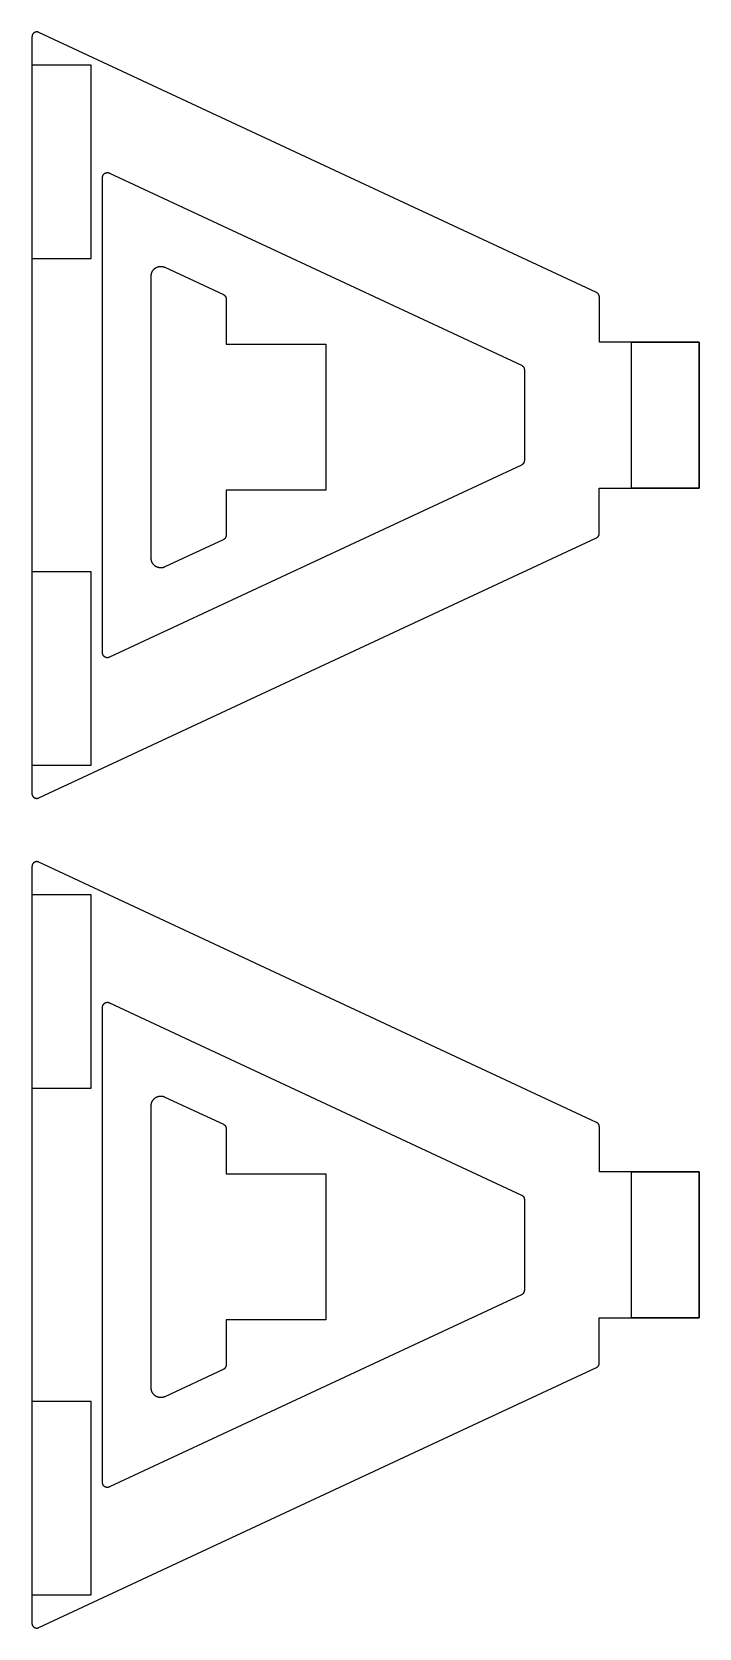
# Model space of a CAD drawing. Header units: millimetres. Extents: x 178 to 1433, y 1028 to 1872.
# Drawn here: x 1088 to 1433, y 1041 to 1866 of the extents above; entities that cross this region are included whole.
import ezdxf

# ---------------------------------------------------------------- set-up
doc = ezdxf.new("R2010")
doc.units = ezdxf.units.MM
doc.header["$MEASUREMENT"] = 0
for name, color, linetype, true_color in [('I4$Patas$exterior', 18, 'Continuous', 0x000000), ('I4$Patas$Interiores', 100, 'Continuous', 0x00ff2d), ('I4$Patas$rebajar 3mm', 100, 'Continuous', 0x00ff42), ('I4$Patas$rebajar 6mm', 1, 'Continuous', 0xff0000), ('I4$Patas$Refuerzo patas', 18, 'Continuous', 0x000000)]:
    doc.layers.add(name, color=color, linetype=linetype, true_color=true_color)

msp = doc.modelspace()

# ---------------------------------------------------------------- linework, layer by layer
at = {"layer": 'I4$Patas$exterior'}
for points in [[(1091.2, 1866), (1091.12, 1866.04), (1091.04, 1866.07), (1090.96, 1866.1), (1090.87, 1866.12), (1090.79, 1866.15), (1090.71, 1866.17), (1090.62, 1866.19), (1090.54, 1866.2), (1090.45, 1866.21), (1090.37, 1866.22), (1090.28, 1866.23), (1090.19, 1866.23), (1090.11, 1866.23), (1090.02, 1866.23), (1089.93, 1866.23), (1089.85, 1866.22), (1089.76, 1866.21), (1089.68, 1866.19), (1089.59, 1866.17), (1089.51, 1866.15), (1089.42, 1866.13), (1089.34, 1866.1), (1089.26, 1866.07), (1089.18, 1866.04), (1089.1, 1866.01), (1089.02, 1865.97), (1088.95, 1865.93), (1088.87, 1865.89), (1088.8, 1865.84), (1088.73, 1865.8), (1088.65, 1865.74), (1088.59, 1865.69), (1088.52, 1865.64), (1088.45, 1865.58), (1088.39, 1865.52), (1088.33, 1865.46), (1088.27, 1865.4), (1088.22, 1865.33), (1088.16, 1865.26), (1088.11, 1865.19), (1088.06, 1865.12), (1088.01, 1865.05), (1087.97, 1864.97), (1087.93, 1864.9), (1087.89, 1864.82), (1087.85, 1864.74), (1087.82, 1864.66), (1087.79, 1864.58), (1087.76, 1864.5), (1087.74, 1864.42), (1087.71, 1864.33), (1087.69, 1864.25), (1087.68, 1864.16), (1087.66, 1864.08), (1087.65, 1863.99), (1087.65, 1863.91), (1087.64, 1863.82), (1087.64, 1863.73)], [(1379.61, 1731.45), (1091.2, 1866)], [(1087.64, 1863.73), (1087.64, 1668.07)], [(1381.06, 1729.18), (1381.06, 1729.27), (1381.05, 1729.36), (1381.04, 1729.44), (1381.03, 1729.53), (1381.02, 1729.61), (1381, 1729.7), (1380.99, 1729.78), (1380.96, 1729.86), (1380.94, 1729.95), (1380.91, 1730.03), (1380.88, 1730.11), (1380.85, 1730.19), (1380.81, 1730.26), (1380.77, 1730.34), (1380.73, 1730.42), (1380.69, 1730.49), (1380.64, 1730.56), (1380.59, 1730.63), (1380.54, 1730.7), (1380.49, 1730.77), (1380.43, 1730.84), (1380.38, 1730.9), (1380.32, 1730.96), (1380.25, 1731.02), (1380.19, 1731.08), (1380.12, 1731.13), (1380.06, 1731.19), (1379.99, 1731.24), (1379.91, 1731.28), (1379.84, 1731.33), (1379.77, 1731.37), (1379.69, 1731.41), (1379.61, 1731.45)], [(1432.65, 1668.07), (1432.65, 1705.78), (1381.06, 1705.78), (1381.06, 1729.18)], [(1087.64, 1668.13), (1087.61, 1472.47)], [(1087.64, 1668.07), (1087.64, 1668.13)], [(1381.05, 1606.96), (1381.05, 1630.37), (1432.64, 1630.36), (1432.65, 1668.07)], [(1091.16, 1470.2), (1379.6, 1604.7)], [(1379.6, 1604.7), (1379.68, 1604.74), (1379.76, 1604.78), (1379.83, 1604.82), (1379.9, 1604.87), (1379.97, 1604.91), (1380.04, 1604.96), (1380.11, 1605.02), (1380.18, 1605.07), (1380.24, 1605.13), (1380.3, 1605.19), (1380.36, 1605.25), (1380.42, 1605.31), (1380.48, 1605.38), (1380.53, 1605.45), (1380.58, 1605.52), (1380.63, 1605.59), (1380.68, 1605.66), (1380.72, 1605.73), (1380.76, 1605.81), (1380.8, 1605.88), (1380.84, 1605.96), (1380.87, 1606.04), (1380.9, 1606.12), (1380.93, 1606.2), (1380.95, 1606.29), (1380.97, 1606.37), (1380.99, 1606.45), (1381.01, 1606.54), (1381.02, 1606.62), (1381.03, 1606.71), (1381.04, 1606.79), (1381.04, 1606.88), (1381.05, 1606.96)], [(1087.61, 1472.47), (1087.61, 1472.38), (1087.61, 1472.29), (1087.62, 1472.21), (1087.63, 1472.12), (1087.64, 1472.04), (1087.66, 1471.95), (1087.68, 1471.87), (1087.7, 1471.78), (1087.73, 1471.7), (1087.75, 1471.62), (1087.78, 1471.54), (1087.82, 1471.46), (1087.85, 1471.38), (1087.89, 1471.3), (1087.93, 1471.23), (1087.98, 1471.15), (1088.03, 1471.08), (1088.08, 1471.01), (1088.13, 1470.94), (1088.18, 1470.87), (1088.24, 1470.81), (1088.3, 1470.74), (1088.36, 1470.68), (1088.42, 1470.62), (1088.48, 1470.56), (1088.55, 1470.51), (1088.62, 1470.46), (1088.69, 1470.41), (1088.76, 1470.36), (1088.84, 1470.31), (1088.91, 1470.27), (1088.99, 1470.23), (1089.07, 1470.19), (1089.15, 1470.16), (1089.23, 1470.13), (1089.31, 1470.1), (1089.39, 1470.07), (1089.47, 1470.05), (1089.56, 1470.03), (1089.64, 1470.01), (1089.73, 1469.99), (1089.81, 1469.98), (1089.9, 1469.97), (1089.99, 1469.97), (1090.07, 1469.97), (1090.16, 1469.97), (1090.24, 1469.97), (1090.33, 1469.98), (1090.42, 1469.99), (1090.5, 1470), (1090.59, 1470.01), (1090.67, 1470.03), (1090.76, 1470.05), (1090.84, 1470.08), (1090.92, 1470.1), (1091, 1470.13), (1091.08, 1470.16), (1091.16, 1470.2)], [(1091.2, 1437), (1091.12, 1437.04), (1091.04, 1437.07), (1090.96, 1437.1), (1090.87, 1437.12), (1090.79, 1437.15), (1090.71, 1437.17), (1090.62, 1437.19), (1090.54, 1437.2), (1090.45, 1437.21), (1090.37, 1437.22), (1090.28, 1437.23), (1090.19, 1437.23), (1090.11, 1437.23), (1090.02, 1437.23), (1089.93, 1437.23), (1089.85, 1437.22), (1089.76, 1437.21), (1089.68, 1437.19), (1089.59, 1437.17), (1089.51, 1437.15), (1089.42, 1437.13), (1089.34, 1437.1), (1089.26, 1437.07), (1089.18, 1437.04), (1089.1, 1437.01), (1089.02, 1436.97), (1088.95, 1436.93), (1088.87, 1436.89), (1088.8, 1436.84), (1088.73, 1436.8), (1088.65, 1436.74), (1088.59, 1436.69), (1088.52, 1436.64), (1088.45, 1436.58), (1088.39, 1436.52), (1088.33, 1436.46), (1088.27, 1436.4), (1088.22, 1436.33), (1088.16, 1436.26), (1088.11, 1436.19), (1088.06, 1436.12), (1088.01, 1436.05), (1087.97, 1435.97), (1087.93, 1435.9), (1087.89, 1435.82), (1087.85, 1435.74), (1087.82, 1435.66), (1087.79, 1435.58), (1087.76, 1435.5), (1087.74, 1435.42), (1087.71, 1435.33), (1087.69, 1435.25), (1087.68, 1435.16), (1087.66, 1435.08), (1087.65, 1434.99), (1087.65, 1434.91), (1087.64, 1434.82), (1087.64, 1434.73)], [(1379.61, 1302.45), (1091.2, 1437)], [(1087.64, 1434.73), (1087.64, 1239.07)], [(1381.06, 1300.18), (1381.06, 1300.27), (1381.05, 1300.36), (1381.04, 1300.44), (1381.03, 1300.53), (1381.02, 1300.61), (1381, 1300.7), (1380.99, 1300.78), (1380.96, 1300.86), (1380.94, 1300.95), (1380.91, 1301.03), (1380.88, 1301.11), (1380.85, 1301.19), (1380.81, 1301.26), (1380.77, 1301.34), (1380.73, 1301.42), (1380.69, 1301.49), (1380.64, 1301.56), (1380.59, 1301.63), (1380.54, 1301.7), (1380.49, 1301.77), (1380.43, 1301.84), (1380.38, 1301.9), (1380.32, 1301.96), (1380.25, 1302.02), (1380.19, 1302.08), (1380.12, 1302.13), (1380.06, 1302.19), (1379.99, 1302.24), (1379.91, 1302.28), (1379.84, 1302.33), (1379.77, 1302.37), (1379.69, 1302.41), (1379.61, 1302.45)], [(1432.65, 1239.07), (1432.65, 1276.78), (1381.06, 1276.78), (1381.06, 1300.18)], [(1087.64, 1239.13), (1087.61, 1043.47)], [(1087.64, 1239.07), (1087.64, 1239.13)], [(1381.05, 1177.96), (1381.05, 1201.37), (1432.64, 1201.36), (1432.65, 1239.07)], [(1091.16, 1041.2), (1379.6, 1175.7)], [(1379.6, 1175.7), (1379.68, 1175.74), (1379.76, 1175.78), (1379.83, 1175.82), (1379.9, 1175.87), (1379.97, 1175.91), (1380.04, 1175.96), (1380.11, 1176.02), (1380.18, 1176.07), (1380.24, 1176.13), (1380.3, 1176.19), (1380.36, 1176.25), (1380.42, 1176.31), (1380.48, 1176.38), (1380.53, 1176.45), (1380.58, 1176.52), (1380.63, 1176.59), (1380.68, 1176.66), (1380.72, 1176.73), (1380.76, 1176.81), (1380.8, 1176.88), (1380.84, 1176.96), (1380.87, 1177.04), (1380.9, 1177.12), (1380.93, 1177.2), (1380.95, 1177.29), (1380.97, 1177.37), (1380.99, 1177.45), (1381.01, 1177.54), (1381.02, 1177.62), (1381.03, 1177.71), (1381.04, 1177.79), (1381.04, 1177.88), (1381.05, 1177.96)], [(1087.61, 1043.47), (1087.61, 1043.38), (1087.61, 1043.29), (1087.62, 1043.21), (1087.63, 1043.12), (1087.64, 1043.04), (1087.66, 1042.95), (1087.68, 1042.87), (1087.7, 1042.78), (1087.73, 1042.7), (1087.75, 1042.62), (1087.78, 1042.54), (1087.82, 1042.46), (1087.85, 1042.38), (1087.89, 1042.3), (1087.93, 1042.23), (1087.98, 1042.15), (1088.03, 1042.08), (1088.08, 1042.01), (1088.13, 1041.94), (1088.18, 1041.87), (1088.24, 1041.81), (1088.3, 1041.74), (1088.36, 1041.68), (1088.42, 1041.62), (1088.48, 1041.56), (1088.55, 1041.51), (1088.62, 1041.46), (1088.69, 1041.41), (1088.76, 1041.36), (1088.84, 1041.31), (1088.91, 1041.27), (1088.99, 1041.23), (1089.07, 1041.19), (1089.15, 1041.16), (1089.23, 1041.13), (1089.31, 1041.1), (1089.39, 1041.07), (1089.47, 1041.05), (1089.56, 1041.03), (1089.64, 1041.01), (1089.73, 1040.99), (1089.81, 1040.98), (1089.9, 1040.97), (1089.99, 1040.97), (1090.07, 1040.97), (1090.16, 1040.97), (1090.24, 1040.97), (1090.33, 1040.98), (1090.42, 1040.99), (1090.5, 1041), (1090.59, 1041.01), (1090.67, 1041.03), (1090.76, 1041.05), (1090.84, 1041.08), (1090.92, 1041.1), (1091, 1041.13), (1091.08, 1041.16), (1091.16, 1041.2)]]:
    msp.add_lwpolyline(points, dxfattribs=at)
at = {"layer": 'I4$Patas$Interiores'}
for points in [[(1124.12, 1545.18), (1124.15, 1791.02)], [(1124.15, 1791.02), (1124.15, 1791.1), (1124.15, 1791.19), (1124.16, 1791.28), (1124.17, 1791.36), (1124.18, 1791.45), (1124.2, 1791.53), (1124.22, 1791.62), (1124.24, 1791.7), (1124.27, 1791.78), (1124.29, 1791.86), (1124.32, 1791.94), (1124.36, 1792.02), (1124.39, 1792.1), (1124.43, 1792.18), (1124.47, 1792.26), (1124.52, 1792.33), (1124.57, 1792.4), (1124.62, 1792.47), (1124.67, 1792.54), (1124.72, 1792.61), (1124.78, 1792.68), (1124.84, 1792.74), (1124.9, 1792.8), (1124.96, 1792.86), (1125.02, 1792.92), (1125.09, 1792.97), (1125.16, 1793.03), (1125.23, 1793.08), (1125.3, 1793.12), (1125.38, 1793.17), (1125.45, 1793.21), (1125.53, 1793.25), (1125.61, 1793.29), (1125.69, 1793.32), (1125.77, 1793.36), (1125.85, 1793.38), (1125.93, 1793.41), (1126.01, 1793.43), (1126.1, 1793.45), (1126.18, 1793.47), (1126.27, 1793.49), (1126.35, 1793.5), (1126.44, 1793.51), (1126.53, 1793.51), (1126.61, 1793.52), (1126.7, 1793.52), (1126.78, 1793.51), (1126.87, 1793.51), (1126.96, 1793.5), (1127.04, 1793.48), (1127.13, 1793.47), (1127.21, 1793.45), (1127.3, 1793.43), (1127.38, 1793.41), (1127.46, 1793.38), (1127.54, 1793.35), (1127.62, 1793.32), (1127.7, 1793.28)], [(1127.7, 1793.28), (1340.83, 1693.85)], [(1340.83, 1693.85), (1340.91, 1693.81), (1340.98, 1693.77), (1341.06, 1693.73), (1341.13, 1693.68), (1341.2, 1693.64), (1341.27, 1693.58), (1341.34, 1693.53), (1341.4, 1693.48), (1341.47, 1693.42), (1341.53, 1693.36), (1341.59, 1693.3), (1341.65, 1693.24), (1341.7, 1693.17), (1341.76, 1693.1), (1341.81, 1693.03), (1341.86, 1692.96), (1341.9, 1692.89), (1341.95, 1692.82), (1341.99, 1692.74), (1342.03, 1692.66), (1342.06, 1692.59), (1342.1, 1692.51), (1342.13, 1692.43), (1342.15, 1692.34), (1342.18, 1692.26), (1342.2, 1692.18), (1342.22, 1692.1), (1342.23, 1692.01), (1342.25, 1691.93), (1342.26, 1691.84), (1342.27, 1691.76), (1342.27, 1691.67), (1342.27, 1691.58)], [(1342.27, 1691.58), (1342.27, 1644.57)], [(1340.82, 1642.31), (1127.68, 1542.91)], [(1342.27, 1644.57), (1342.27, 1644.49), (1342.26, 1644.4), (1342.25, 1644.31), (1342.24, 1644.23), (1342.23, 1644.14), (1342.21, 1644.06), (1342.2, 1643.98), (1342.17, 1643.89), (1342.15, 1643.81), (1342.12, 1643.73), (1342.09, 1643.65), (1342.06, 1643.57), (1342.02, 1643.49), (1341.98, 1643.41), (1341.94, 1643.34), (1341.9, 1643.27), (1341.85, 1643.19), (1341.8, 1643.12), (1341.75, 1643.05), (1341.7, 1642.99), (1341.64, 1642.92), (1341.59, 1642.86), (1341.53, 1642.8), (1341.46, 1642.74), (1341.4, 1642.68), (1341.33, 1642.62), (1341.27, 1642.57), (1341.2, 1642.52), (1341.12, 1642.47), (1341.05, 1642.43), (1340.98, 1642.38), (1340.9, 1642.34), (1340.82, 1642.31)], [(1127.68, 1542.91), (1127.6, 1542.88), (1127.52, 1542.84), (1127.44, 1542.82), (1127.36, 1542.79), (1127.27, 1542.76), (1127.19, 1542.74), (1127.11, 1542.73), (1127.02, 1542.71), (1126.94, 1542.7), (1126.85, 1542.69), (1126.76, 1542.68), (1126.68, 1542.68), (1126.59, 1542.68), (1126.5, 1542.68), (1126.42, 1542.69), (1126.33, 1542.7), (1126.25, 1542.71), (1126.16, 1542.72), (1126.08, 1542.74), (1125.99, 1542.76), (1125.91, 1542.78), (1125.83, 1542.81), (1125.74, 1542.84), (1125.66, 1542.87), (1125.58, 1542.9), (1125.51, 1542.94), (1125.43, 1542.98), (1125.35, 1543.02), (1125.28, 1543.07), (1125.21, 1543.12), (1125.14, 1543.17), (1125.07, 1543.22), (1125, 1543.28), (1124.94, 1543.33), (1124.87, 1543.39), (1124.81, 1543.45), (1124.76, 1543.52), (1124.7, 1543.58), (1124.64, 1543.65), (1124.59, 1543.72), (1124.54, 1543.79), (1124.5, 1543.86), (1124.45, 1543.94), (1124.41, 1544.01), (1124.37, 1544.09), (1124.34, 1544.17), (1124.3, 1544.25), (1124.27, 1544.33), (1124.24, 1544.41), (1124.22, 1544.49), (1124.2, 1544.58), (1124.18, 1544.66), (1124.16, 1544.75), (1124.15, 1544.83), (1124.14, 1544.92), (1124.13, 1545.01), (1124.13, 1545.09), (1124.12, 1545.18)], [(1124.12, 1116.18), (1124.15, 1362.02)], [(1124.15, 1362.02), (1124.15, 1362.1), (1124.15, 1362.19), (1124.16, 1362.28), (1124.17, 1362.36), (1124.18, 1362.45), (1124.2, 1362.53), (1124.22, 1362.62), (1124.24, 1362.7), (1124.27, 1362.78), (1124.29, 1362.86), (1124.32, 1362.94), (1124.36, 1363.02), (1124.39, 1363.1), (1124.43, 1363.18), (1124.47, 1363.26), (1124.52, 1363.33), (1124.57, 1363.4), (1124.62, 1363.47), (1124.67, 1363.54), (1124.72, 1363.61), (1124.78, 1363.68), (1124.84, 1363.74), (1124.9, 1363.8), (1124.96, 1363.86), (1125.02, 1363.92), (1125.09, 1363.97), (1125.16, 1364.03), (1125.23, 1364.08), (1125.3, 1364.12), (1125.38, 1364.17), (1125.45, 1364.21), (1125.53, 1364.25), (1125.61, 1364.29), (1125.69, 1364.32), (1125.77, 1364.36), (1125.85, 1364.38), (1125.93, 1364.41), (1126.01, 1364.43), (1126.1, 1364.45), (1126.18, 1364.47), (1126.27, 1364.49), (1126.35, 1364.5), (1126.44, 1364.51), (1126.53, 1364.51), (1126.61, 1364.52), (1126.7, 1364.52), (1126.78, 1364.51), (1126.87, 1364.51), (1126.96, 1364.5), (1127.04, 1364.48), (1127.13, 1364.47), (1127.21, 1364.45), (1127.3, 1364.43), (1127.38, 1364.41), (1127.46, 1364.38), (1127.54, 1364.35), (1127.62, 1364.32), (1127.7, 1364.28)], [(1127.7, 1364.28), (1340.83, 1264.85)], [(1340.83, 1264.85), (1340.91, 1264.81), (1340.98, 1264.77), (1341.06, 1264.73), (1341.13, 1264.68), (1341.2, 1264.64), (1341.27, 1264.58), (1341.34, 1264.53), (1341.4, 1264.48), (1341.47, 1264.42), (1341.53, 1264.36), (1341.59, 1264.3), (1341.65, 1264.24), (1341.7, 1264.17), (1341.76, 1264.1), (1341.81, 1264.03), (1341.86, 1263.96), (1341.9, 1263.89), (1341.95, 1263.82), (1341.99, 1263.74), (1342.03, 1263.66), (1342.06, 1263.59), (1342.1, 1263.51), (1342.13, 1263.43), (1342.15, 1263.34), (1342.18, 1263.26), (1342.2, 1263.18), (1342.22, 1263.1), (1342.23, 1263.01), (1342.25, 1262.93), (1342.26, 1262.84), (1342.27, 1262.76), (1342.27, 1262.67), (1342.27, 1262.58)], [(1342.27, 1262.58), (1342.27, 1215.57)], [(1340.82, 1213.31), (1127.68, 1113.91)], [(1342.27, 1215.57), (1342.27, 1215.49), (1342.26, 1215.4), (1342.25, 1215.31), (1342.24, 1215.23), (1342.23, 1215.14), (1342.21, 1215.06), (1342.2, 1214.98), (1342.17, 1214.89), (1342.15, 1214.81), (1342.12, 1214.73), (1342.09, 1214.65), (1342.06, 1214.57), (1342.02, 1214.49), (1341.98, 1214.41), (1341.94, 1214.34), (1341.9, 1214.27), (1341.85, 1214.19), (1341.8, 1214.12), (1341.75, 1214.05), (1341.7, 1213.99), (1341.64, 1213.92), (1341.59, 1213.86), (1341.53, 1213.8), (1341.46, 1213.74), (1341.4, 1213.68), (1341.33, 1213.62), (1341.27, 1213.57), (1341.2, 1213.52), (1341.12, 1213.47), (1341.05, 1213.43), (1340.98, 1213.38), (1340.9, 1213.34), (1340.82, 1213.31)], [(1127.68, 1113.91), (1127.6, 1113.88), (1127.52, 1113.84), (1127.44, 1113.82), (1127.36, 1113.79), (1127.27, 1113.76), (1127.19, 1113.74), (1127.11, 1113.73), (1127.02, 1113.71), (1126.94, 1113.7), (1126.85, 1113.69), (1126.76, 1113.68), (1126.68, 1113.68), (1126.59, 1113.68), (1126.5, 1113.68), (1126.42, 1113.69), (1126.33, 1113.7), (1126.25, 1113.71), (1126.16, 1113.72), (1126.08, 1113.74), (1125.99, 1113.76), (1125.91, 1113.78), (1125.83, 1113.81), (1125.74, 1113.84), (1125.66, 1113.87), (1125.58, 1113.9), (1125.51, 1113.94), (1125.43, 1113.98), (1125.35, 1114.02), (1125.28, 1114.07), (1125.21, 1114.12), (1125.14, 1114.17), (1125.07, 1114.22), (1125, 1114.28), (1124.94, 1114.33), (1124.87, 1114.39), (1124.81, 1114.45), (1124.76, 1114.52), (1124.7, 1114.58), (1124.64, 1114.65), (1124.59, 1114.72), (1124.54, 1114.79), (1124.5, 1114.86), (1124.45, 1114.94), (1124.41, 1115.01), (1124.37, 1115.09), (1124.34, 1115.17), (1124.3, 1115.25), (1124.27, 1115.33), (1124.24, 1115.41), (1124.22, 1115.49), (1124.2, 1115.58), (1124.18, 1115.66), (1124.16, 1115.75), (1124.15, 1115.83), (1124.14, 1115.92), (1124.13, 1116.01), (1124.13, 1116.09), (1124.12, 1116.18)]]:
    msp.add_lwpolyline(points, dxfattribs=at)
at = {"layer": 'I4$Patas$rebajar 3mm'}
for points in [[(1087.64, 1749.07), (1118.21, 1749.07), (1118.21, 1849.07), (1087.64, 1849.07)], [(1087.61, 1487.12), (1118.18, 1487.12), (1118.18, 1587.12), (1087.61, 1587.12)], [(1087.64, 1320.07), (1118.21, 1320.07), (1118.21, 1420.07), (1087.64, 1420.07)], [(1087.61, 1058.12), (1118.18, 1058.12), (1118.18, 1158.12), (1087.61, 1158.12)]]:
    msp.add_lwpolyline(points, close=True, dxfattribs=at)
at = {"layer": 'I4$Patas$rebajar 6mm'}
for points in [[(1397.65, 1668.07), (1397.65, 1705.78), (1432.65, 1705.78), (1432.65, 1668.07)], [(1432.65, 1668.07), (1432.64, 1630.36), (1397.64, 1630.37), (1397.65, 1668.08)], [(1397.65, 1668.08), (1397.65, 1668.07)], [(1397.65, 1239.07), (1397.65, 1276.78), (1432.65, 1276.78), (1432.65, 1239.07)], [(1432.65, 1239.07), (1432.64, 1201.36), (1397.64, 1201.37), (1397.65, 1239.08)], [(1397.65, 1239.08), (1397.65, 1239.07)]]:
    msp.add_lwpolyline(points, dxfattribs=at)
at = {"layer": 'I4$Patas$Refuerzo patas'}
for points in [[(1149.27, 1740.02), (1149.27, 1740.19), (1149.28, 1740.37), (1149.3, 1740.54), (1149.32, 1740.71), (1149.34, 1740.88), (1149.38, 1741.05), (1149.42, 1741.22), (1149.46, 1741.39), (1149.51, 1741.55), (1149.57, 1741.72), (1149.63, 1741.88), (1149.7, 1742.04), (1149.77, 1742.2), (1149.85, 1742.35), (1149.93, 1742.5), (1150.02, 1742.65), (1150.11, 1742.8), (1150.21, 1742.94), (1150.31, 1743.08), (1150.42, 1743.21), (1150.53, 1743.34), (1150.65, 1743.47), (1150.77, 1743.59), (1150.9, 1743.71), (1151.03, 1743.83), (1151.16, 1743.94), (1151.3, 1744.04), (1151.44, 1744.14), (1151.58, 1744.24), (1151.73, 1744.33), (1151.88, 1744.41), (1152.04, 1744.49), (1152.19, 1744.57), (1152.35, 1744.64), (1152.51, 1744.7), (1152.67, 1744.76), (1152.84, 1744.81), (1153.01, 1744.86), (1153.17, 1744.9), (1153.34, 1744.93), (1153.51, 1744.96), (1153.69, 1744.99), (1153.86, 1745), (1154.03, 1745.02), (1154.2, 1745.02), (1154.38, 1745.02), (1154.55, 1745.01), (1154.72, 1745), (1154.89, 1744.98), (1155.07, 1744.96), (1155.24, 1744.93), (1155.4, 1744.89), (1155.57, 1744.85), (1155.74, 1744.8), (1155.9, 1744.75), (1156.07, 1744.69), (1156.23, 1744.62), (1156.38, 1744.55)], [(1156.38, 1744.55), (1186.61, 1730.45)], [(1149.27, 1594.14), (1149.27, 1740.02)], [(1186.61, 1730.45), (1186.69, 1730.41), (1186.77, 1730.37), (1186.84, 1730.33), (1186.91, 1730.28), (1186.99, 1730.24), (1187.06, 1730.19), (1187.12, 1730.13), (1187.19, 1730.08), (1187.25, 1730.02), (1187.32, 1729.96), (1187.38, 1729.9), (1187.43, 1729.84), (1187.49, 1729.77), (1187.54, 1729.7), (1187.59, 1729.63), (1187.64, 1729.56), (1187.69, 1729.49), (1187.73, 1729.42), (1187.77, 1729.34), (1187.81, 1729.26), (1187.85, 1729.19), (1187.88, 1729.11), (1187.91, 1729.03), (1187.94, 1728.95), (1187.96, 1728.86), (1187.99, 1728.78), (1188, 1728.7), (1188.02, 1728.61), (1188.03, 1728.53), (1188.04, 1728.44), (1188.05, 1728.36), (1188.06, 1728.27), (1188.06, 1728.18)], [(1188.06, 1728.18), (1188.06, 1704.78), (1239.65, 1704.78), (1239.65, 1667.07)], [(1239.65, 1667.07), (1239.64, 1629.36), (1188.05, 1629.37), (1188.05, 1605.96)], [(1186.6, 1603.7), (1156.38, 1589.61)], [(1188.05, 1605.96), (1188.04, 1605.88), (1188.04, 1605.79), (1188.03, 1605.71), (1188.02, 1605.62), (1188.01, 1605.54), (1187.99, 1605.45), (1187.97, 1605.37), (1187.95, 1605.29), (1187.93, 1605.2), (1187.9, 1605.12), (1187.87, 1605.04), (1187.84, 1604.96), (1187.8, 1604.88), (1187.76, 1604.81), (1187.72, 1604.73), (1187.68, 1604.66), (1187.63, 1604.59), (1187.58, 1604.52), (1187.53, 1604.45), (1187.48, 1604.38), (1187.42, 1604.31), (1187.36, 1604.25), (1187.3, 1604.19), (1187.24, 1604.13), (1187.18, 1604.07), (1187.11, 1604.02), (1187.04, 1603.96), (1186.97, 1603.91), (1186.9, 1603.87), (1186.83, 1603.82), (1186.76, 1603.78), (1186.68, 1603.74), (1186.6, 1603.7)], [(1156.38, 1589.61), (1156.22, 1589.54), (1156.06, 1589.47), (1155.9, 1589.41), (1155.74, 1589.36), (1155.57, 1589.31), (1155.4, 1589.27), (1155.23, 1589.23), (1155.06, 1589.2), (1154.89, 1589.18), (1154.72, 1589.16), (1154.55, 1589.15), (1154.37, 1589.14), (1154.2, 1589.14), (1154.03, 1589.14), (1153.86, 1589.16), (1153.68, 1589.17), (1153.51, 1589.2), (1153.34, 1589.23), (1153.17, 1589.26), (1153, 1589.3), (1152.84, 1589.35), (1152.67, 1589.4), (1152.51, 1589.46), (1152.35, 1589.52), (1152.19, 1589.59), (1152.03, 1589.67), (1151.88, 1589.75), (1151.73, 1589.83), (1151.58, 1589.92), (1151.44, 1590.02), (1151.3, 1590.12), (1151.16, 1590.22), (1151.03, 1590.33), (1150.9, 1590.45), (1150.77, 1590.57), (1150.65, 1590.69), (1150.53, 1590.82), (1150.42, 1590.95), (1150.31, 1591.08), (1150.21, 1591.22), (1150.11, 1591.36), (1150.02, 1591.51), (1149.93, 1591.66), (1149.84, 1591.81), (1149.77, 1591.96), (1149.69, 1592.12), (1149.63, 1592.28), (1149.57, 1592.44), (1149.51, 1592.61), (1149.46, 1592.77), (1149.41, 1592.94), (1149.38, 1593.11), (1149.34, 1593.28), (1149.32, 1593.45), (1149.3, 1593.62), (1149.28, 1593.79), (1149.27, 1593.97), (1149.27, 1594.14)], [(1149.27, 1311.02), (1149.27, 1311.19), (1149.28, 1311.37), (1149.3, 1311.54), (1149.32, 1311.71), (1149.34, 1311.88), (1149.38, 1312.05), (1149.42, 1312.22), (1149.46, 1312.39), (1149.51, 1312.55), (1149.57, 1312.72), (1149.63, 1312.88), (1149.7, 1313.04), (1149.77, 1313.2), (1149.85, 1313.35), (1149.93, 1313.5), (1150.02, 1313.65), (1150.11, 1313.8), (1150.21, 1313.94), (1150.31, 1314.08), (1150.42, 1314.21), (1150.53, 1314.34), (1150.65, 1314.47), (1150.77, 1314.59), (1150.9, 1314.71), (1151.03, 1314.83), (1151.16, 1314.94), (1151.3, 1315.04), (1151.44, 1315.14), (1151.58, 1315.24), (1151.73, 1315.33), (1151.88, 1315.41), (1152.04, 1315.49), (1152.19, 1315.57), (1152.35, 1315.64), (1152.51, 1315.7), (1152.67, 1315.76), (1152.84, 1315.81), (1153.01, 1315.86), (1153.17, 1315.9), (1153.34, 1315.93), (1153.51, 1315.96), (1153.69, 1315.99), (1153.86, 1316), (1154.03, 1316.02), (1154.2, 1316.02), (1154.38, 1316.02), (1154.55, 1316.01), (1154.72, 1316), (1154.89, 1315.98), (1155.07, 1315.96), (1155.24, 1315.93), (1155.4, 1315.89), (1155.57, 1315.85), (1155.74, 1315.8), (1155.9, 1315.75), (1156.07, 1315.69), (1156.23, 1315.62), (1156.38, 1315.55)], [(1156.38, 1315.55), (1186.61, 1301.45)], [(1149.27, 1165.14), (1149.27, 1311.02)], [(1186.61, 1301.45), (1186.69, 1301.41), (1186.77, 1301.37), (1186.84, 1301.33), (1186.91, 1301.28), (1186.99, 1301.24), (1187.06, 1301.19), (1187.12, 1301.13), (1187.19, 1301.08), (1187.25, 1301.02), (1187.32, 1300.96), (1187.38, 1300.9), (1187.43, 1300.84), (1187.49, 1300.77), (1187.54, 1300.7), (1187.59, 1300.63), (1187.64, 1300.56), (1187.69, 1300.49), (1187.73, 1300.42), (1187.77, 1300.34), (1187.81, 1300.26), (1187.85, 1300.19), (1187.88, 1300.11), (1187.91, 1300.03), (1187.94, 1299.95), (1187.96, 1299.86), (1187.99, 1299.78), (1188, 1299.7), (1188.02, 1299.61), (1188.03, 1299.53), (1188.04, 1299.44), (1188.05, 1299.36), (1188.06, 1299.27), (1188.06, 1299.18)], [(1188.06, 1299.18), (1188.06, 1275.78), (1239.65, 1275.78), (1239.65, 1238.07)], [(1239.65, 1238.07), (1239.64, 1200.36), (1188.05, 1200.37), (1188.05, 1176.96)], [(1186.6, 1174.7), (1156.38, 1160.61)], [(1188.05, 1176.96), (1188.04, 1176.88), (1188.04, 1176.79), (1188.03, 1176.71), (1188.02, 1176.62), (1188.01, 1176.54), (1187.99, 1176.45), (1187.97, 1176.37), (1187.95, 1176.29), (1187.93, 1176.2), (1187.9, 1176.12), (1187.87, 1176.04), (1187.84, 1175.96), (1187.8, 1175.88), (1187.76, 1175.81), (1187.72, 1175.73), (1187.68, 1175.66), (1187.63, 1175.59), (1187.58, 1175.52), (1187.53, 1175.45), (1187.48, 1175.38), (1187.42, 1175.31), (1187.36, 1175.25), (1187.3, 1175.19), (1187.24, 1175.13), (1187.18, 1175.07), (1187.11, 1175.02), (1187.04, 1174.96), (1186.97, 1174.91), (1186.9, 1174.87), (1186.83, 1174.82), (1186.76, 1174.78), (1186.68, 1174.74), (1186.6, 1174.7)], [(1156.38, 1160.61), (1156.22, 1160.54), (1156.06, 1160.47), (1155.9, 1160.41), (1155.74, 1160.36), (1155.57, 1160.31), (1155.4, 1160.27), (1155.23, 1160.23), (1155.06, 1160.2), (1154.89, 1160.18), (1154.72, 1160.16), (1154.55, 1160.15), (1154.37, 1160.14), (1154.2, 1160.14), (1154.03, 1160.14), (1153.86, 1160.16), (1153.68, 1160.17), (1153.51, 1160.2), (1153.34, 1160.23), (1153.17, 1160.26), (1153, 1160.3), (1152.84, 1160.35), (1152.67, 1160.4), (1152.51, 1160.46), (1152.35, 1160.52), (1152.19, 1160.59), (1152.03, 1160.67), (1151.88, 1160.75), (1151.73, 1160.83), (1151.58, 1160.92), (1151.44, 1161.02), (1151.3, 1161.12), (1151.16, 1161.22), (1151.03, 1161.33), (1150.9, 1161.45), (1150.77, 1161.57), (1150.65, 1161.69), (1150.53, 1161.82), (1150.42, 1161.95), (1150.31, 1162.08), (1150.21, 1162.22), (1150.11, 1162.36), (1150.02, 1162.51), (1149.93, 1162.66), (1149.84, 1162.81), (1149.77, 1162.96), (1149.69, 1163.12), (1149.63, 1163.28), (1149.57, 1163.44), (1149.51, 1163.61), (1149.46, 1163.77), (1149.41, 1163.94), (1149.38, 1164.11), (1149.34, 1164.28), (1149.32, 1164.45), (1149.3, 1164.62), (1149.28, 1164.79), (1149.27, 1164.97), (1149.27, 1165.14)]]:
    msp.add_lwpolyline(points, dxfattribs=at)

doc.saveas('drawing.dxf')
